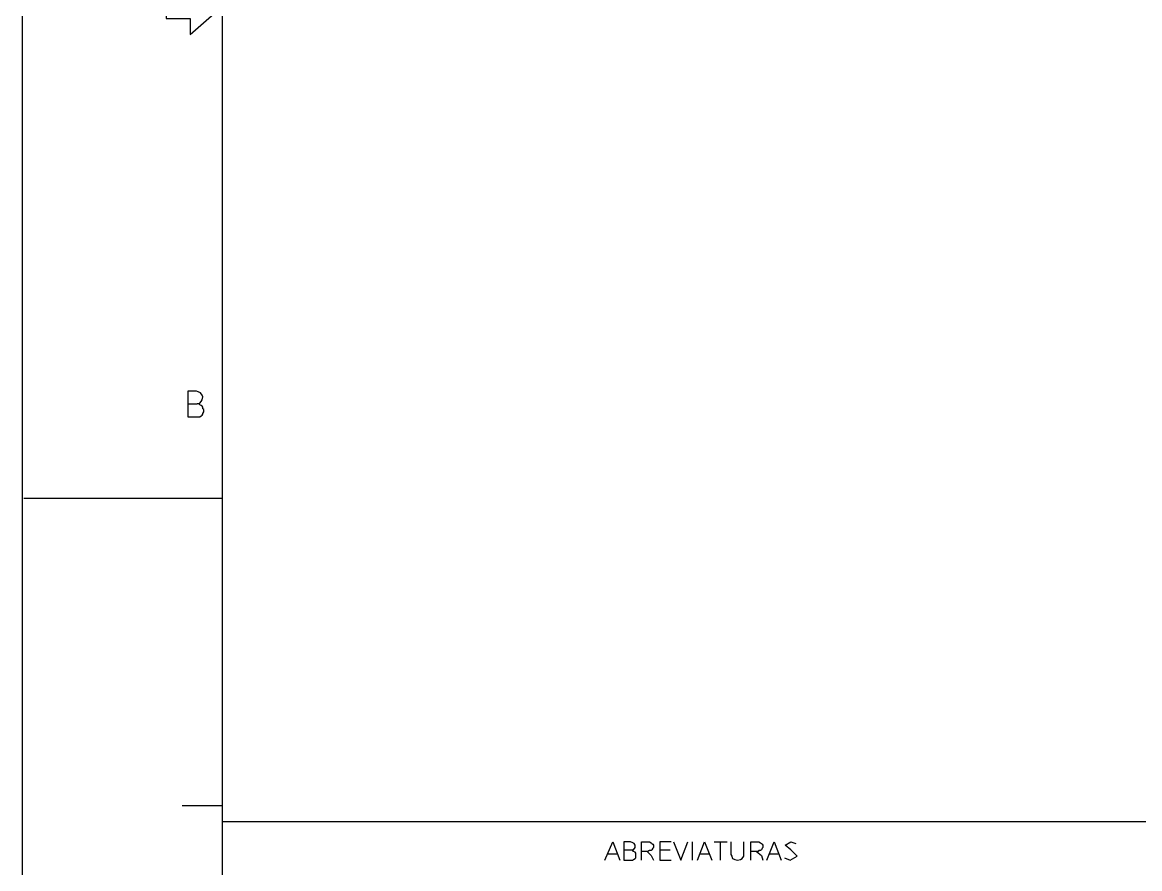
# Model space of a CAD drawing. Extents: x 0 to 607, y 0 to 422.
# Drawn here: x 0 to 139.8, y 102 to 207.9 of the extents above; entities that cross this region are included whole.
import ezdxf

# ---------------------------------------------------------------- set-up
doc = ezdxf.new("R2010")
doc.units = 0
doc.header["$MEASUREMENT"] = 0
doc.layers.add('GT_1', color=7, linetype='Continuous')

msp = doc.modelspace()

# ---------------------------------------------------------------- linework, layer by layer
at = {"linetype": 'Continuous'}
msp.add_lwpolyline([(0, 421.74), (597.11, 421.74), (597.11, 0), (0, 0)], close=True, dxfattribs=at)
at = {"layer": 'GT_1', "flags": 128}
for points in [[(25, 409.8), (25, 10)], [(18, 211.4), (18, 208.4), (21, 208.4), (21, 206.4), (25, 209.9)], [(20.7, 160.2), (21.9, 160.2), (22.2, 160.3), (22.4, 160.5), (22.5, 160.7), (22.6, 161.1), (22.5, 161.3), (22.3, 161.6), (22, 161.7), (21.8, 161.8), (20.7, 161.8), (20.7, 158.6), (21.9, 158.6), (22.1, 158.6), (22.2, 158.6), (22.4, 158.7), (22.5, 158.8), (22.6, 158.9), (22.6, 159), (22.7, 159.2), (22.7, 159.3), (22.7, 159.5), (22.6, 159.6), (22.6, 159.8), (22.5, 159.9), (22.4, 160), (22.2, 160.1), (22.1, 160.2), (21.9, 160.2)], [(0.2, 148.4), (25, 148.4)], [(25, 109.9), (20, 109.9)], [(453.8, 107.9), (25, 107.9)], [(72.9, 103.1), (73.9, 105.4), (74.8, 103.1)], [(75.3, 104.4), (76.3, 104.4), (76.5, 104.4), (76.7, 104.7), (76.7, 105), (76.6, 105.2), (76.4, 105.3), (76.1, 105.4), (75.3, 105.4), (75.3, 103.1), (76.3, 103.1), (76.4, 103.1), (76.5, 103.2), (76.7, 103.3), (76.8, 103.4), (76.8, 103.5), (76.8, 103.7), (76.8, 103.8), (76.8, 104), (76.7, 104.1), (76.5, 104.2), (76.4, 104.3), (76.3, 104.4)], [(77.5, 103.1), (77.5, 105.4), (78.3, 105.4), (78.4, 105.4), (78.5, 105.4), (78.7, 105.3), (78.8, 105.2), (78.9, 105.1), (79, 105), (79, 104.9), (79, 104.7), (78.9, 104.6), (78.8, 104.4), (78.7, 104.3), (78.5, 104.3), (78.3, 104.2), (77.5, 104.2)], [(81.2, 105.4), (79.8, 105.4), (79.8, 103.1), (81.2, 103.1)], [(81.5, 105.4), (82.4, 103.1), (83.3, 105.4)], [(83.9, 103.1), (83.9, 105.4)], [(84.5, 103.1), (85.4, 105.4), (86.3, 103.1)], [(86.6, 105.4), (88.2, 105.4)], [(87.4, 103.1), (87.4, 105.4)], [(88.7, 105.4), (88.7, 103.8), (88.8, 103.6), (88.9, 103.3), (89.2, 103.2), (89.5, 103.1), (89.9, 103.2), (90.1, 103.3), (90.3, 103.6), (90.3, 103.8), (90.3, 105.4)], [(91.2, 103.1), (91.2, 105.4), (92.1, 105.4), (92.2, 105.4), (92.4, 105.3), (92.5, 105.2), (92.6, 105.1), (92.7, 105), (92.7, 104.9), (92.7, 104.7), (92.6, 104.6), (92.5, 104.4), (92.4, 104.3), (92.2, 104.3), (92.1, 104.2), (91.2, 104.2)], [(93.2, 103.1), (94.1, 105.4), (95, 103.1)], [(95.4, 103.4), (96.1, 103.1), (97, 103.6), (96.2, 104.4), (95.5, 105), (96.2, 105.4), (96.8, 105.2)], [(73.2, 103.9), (74.5, 103.9)], [(78.2, 104.2), (78.7, 103.7), (79, 103.1)], [(79.8, 104.4), (81.1, 104.4)], [(84.8, 103.9), (86, 103.9)], [(91.9, 104.2), (92.5, 103.7), (92.7, 103.1)], [(93.5, 103.9), (94.7, 103.9)]]:
    msp.add_lwpolyline(points, dxfattribs=at)

doc.saveas('drawing.dxf')
